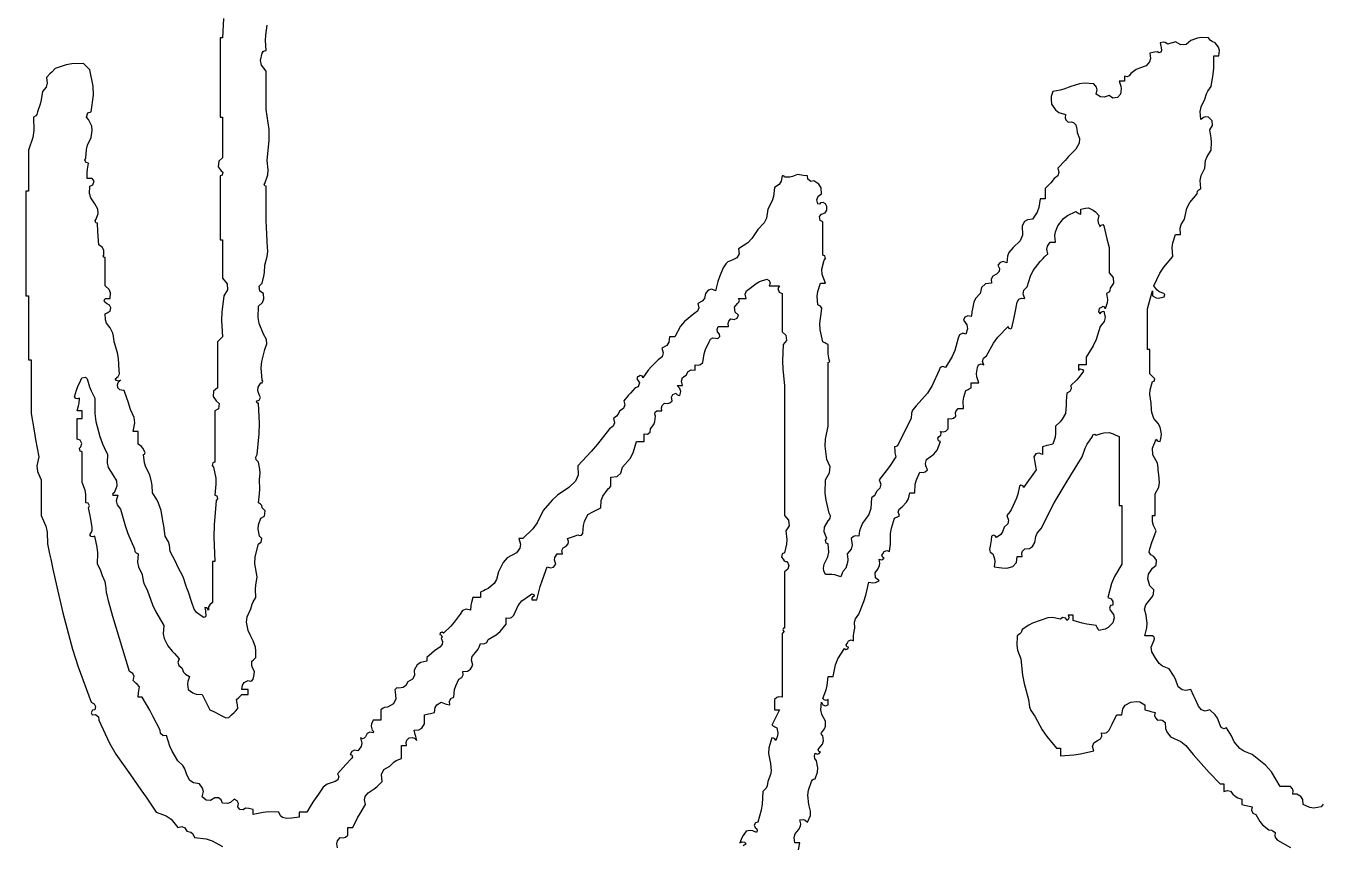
# Model space of a CAD drawing. Header units: millimetres. Extents: x 2359 to 61759, y 2141 to 44141.
# Drawn here: x 58845 to 59374, y 12699 to 13033 of the extents above; entities that cross this region are included whole.
import ezdxf

# ---------------------------------------------------------------- set-up
doc = ezdxf.new("R2010")
doc.units = ezdxf.units.MM
doc.header["$LTSCALE"] = 800
doc.layers.add('SX-TK-HF-20190012-S001-QM$0$电子签明', color=7, linetype='Continuous')

# ---------------------------------------------------------------- blocks, each defined once
blk = doc.blocks.new('SX-TK-HF-20190012-S001-QM$0$马传喜', base_point=(11.4818, 19.8022))
at = {"layer": 'SX-TK-HF-20190012-S001-QM$0$电子签明'}
for points in [[(27.3871, 21.6713), (27.3827, 21.6938), (27.3865, 21.7091), (27.401, 21.7269), (27.4184, 21.7249), (27.4299, 21.7287), (27.4426, 21.7408), (27.4426, 21.7575), (27.4426, 21.7658), (27.4426, 21.7825), (27.4538, 21.7825), (27.4593, 21.7825), (27.4704, 21.7825), (27.496, 21.8336), (27.51, 21.8587), (27.5399, 21.9075), (27.5337, 21.9323), (27.5376, 21.9501), (27.5538, 21.97), (27.5864, 21.9922), (27.6019, 22.0049), (27.6302, 22.0325), (27.6253, 22.0695), (27.6394, 22.0976), (27.6719, 22.1159), (27.6928, 22.1374), (27.7064, 22.1465), (27.7344, 22.1575), (27.7344, 22.1853), (27.7344, 22.1992), (27.7344, 22.227), (27.7455, 22.227), (27.7511, 22.227), (27.7622, 22.227), (27.7602, 22.2445), (27.764, 22.2559), (27.7761, 22.2687), (27.7935, 22.2707), (27.805, 22.2669), (27.8177, 22.2548), (27.8122, 22.277), (27.8094, 22.2881), (27.8038, 22.3104), (27.8299, 22.3127), (27.8459, 22.3227), (27.8594, 22.3451), (27.8594, 22.3645), (27.8594, 22.3743), (27.8594, 22.3937), (27.8816, 22.3993), (27.8927, 22.402), (27.915, 22.4076), (27.9173, 22.4337), (27.9273, 22.4496), (27.9497, 22.4632), (27.9684, 22.4554), (27.9784, 22.4525), (27.9983, 22.4493), (27.9951, 22.4676), (28.0026, 22.4825), (28.0192, 22.491), (28.0237, 22.5312), (28.0295, 22.5517), (28.047, 22.5882), (28.0636, 22.5967), (28.071, 22.6115), (28.0678, 22.6299), (28.0939, 22.6322), (28.1098, 22.6422), (28.1234, 22.6646), (28.1158, 22.6919), (28.1198, 22.7118), (28.1373, 22.7341), (28.1517, 22.7512), (28.1576, 22.7616), (28.165, 22.7827), (28.1834, 22.7795), (28.1982, 22.7869), (28.2067, 22.8035), (28.2505, 22.8301), (28.271, 22.8477), (28.304, 22.8869), (28.304, 22.9008), (28.304, 22.9077), (28.304, 22.9216), (28.3214, 22.9196), (28.3329, 22.9234), (28.3456, 22.9355), (28.3685, 22.988), (28.3892, 23.0135), (28.4359, 23.0466), (28.4433, 23.0514), (28.4538, 23.0479), (28.4568, 23.0397), (28.4481, 23.0346), (28.4442, 23.0288), (28.4429, 23.0189), (28.454, 23.0189), (28.4595, 23.0189), (28.4707, 23.0189), (28.4897, 23.092), (28.5009, 23.1282), (28.5262, 23.1995), (28.5453, 23.1928), (28.5622, 23.1976), (28.5748, 23.2133), (28.5675, 23.2345), (28.5694, 23.2502), (28.5818, 23.2689), (28.5929, 23.2689), (28.5985, 23.2689), (28.6096, 23.2689), (28.6064, 23.2873), (28.6138, 23.3021), (28.6304, 23.3106), (28.6403, 23.3243), (28.6423, 23.3361), (28.6374, 23.3523), (28.6596, 23.3606), (28.6707, 23.3648), (28.6929, 23.3731), (28.7037, 23.3692), (28.7131, 23.3715), (28.7207, 23.38), (28.7249, 23.423), (28.7307, 23.4449), (28.7485, 23.4842), (28.7762, 23.4984), (28.7901, 23.5053), (28.818, 23.519), (28.8209, 23.5602), (28.8289, 23.5825), (28.8527, 23.6162), (28.861, 23.6245), (28.8652, 23.6287), (28.8735, 23.6371), (28.8735, 23.6565), (28.8735, 23.6662), (28.8735, 23.6857), (28.9068, 23.6895), (28.9284, 23.7087), (28.936, 23.7412), (28.9782, 23.7886), (28.995, 23.8192), (29.0124, 23.8802), (29.0291, 23.8802), (29.0375, 23.8802), (29.0541, 23.8802), (29.0541, 23.8968), (29.0541, 23.9052), (29.0541, 23.9218), (29.0718, 23.9197), (29.087, 23.9319), (29.0889, 23.9496), (29.107, 23.9734), (29.1133, 23.9893), (29.1166, 24.0191), (29.1127, 24.0298), (29.1151, 24.0392), (29.1236, 24.0469), (29.1347, 24.0469), (29.1403, 24.0469), (29.1514, 24.0469), (29.1494, 24.0643), (29.1532, 24.0758), (29.1653, 24.0885), (29.1827, 24.0866), (29.1942, 24.0904), (29.2069, 24.1024), (29.2038, 24.1208), (29.2112, 24.1356), (29.2278, 24.1441), (29.2328, 24.1355), (29.2387, 24.1316), (29.2486, 24.1302), (29.253, 24.1527), (29.2492, 24.168), (29.2347, 24.1858), (29.2458, 24.1858), (29.2514, 24.1858), (29.2625, 24.1858), (29.2567, 24.2088), (29.2638, 24.2278), (29.2833, 24.2414), (29.2934, 24.2614), (29.3096, 24.2706), (29.332, 24.2691), (29.332, 24.2803), (29.332, 24.2858), (29.332, 24.2969), (29.3494, 24.2949), (29.3609, 24.2988), (29.3736, 24.3108), (29.3801, 24.3569), (29.3874, 24.3804), (29.4084, 24.422), (29.4146, 24.4369), (29.427, 24.4443), (29.4431, 24.4428), (29.4548, 24.4411), (29.4657, 24.452), (29.4639, 24.4636), (29.454, 24.4773), (29.452, 24.4891), (29.457, 24.5053), (29.4792, 24.5053), (29.4903, 24.5053), (29.5126, 24.5053), (29.5106, 24.5228), (29.5144, 24.5342), (29.5265, 24.547), (29.5448, 24.5438), (29.5597, 24.5512), (29.5681, 24.5678), (29.5487, 24.5838), (29.5458, 24.6105), (29.5612, 24.6303), (29.57, 24.6376), (29.5725, 24.6475), (29.5681, 24.6581), (29.5848, 24.6581), (29.5931, 24.6581), (29.6098, 24.6581), (29.604, 24.6811), (29.6111, 24.7002), (29.6306, 24.7137), (29.6628, 24.7392), (29.682, 24.7496), (29.7209, 24.7623), (29.7345, 24.756), (29.7403, 24.7415), (29.7348, 24.7276), (29.7571, 24.7276), (29.7682, 24.7276), (29.7904, 24.7276), (29.7808, 24.7129), (29.7878, 24.6919), (29.8043, 24.6859), (29.8043, 24.6025), (29.8043, 24.5609), (29.8043, 24.4775), (29.8256, 24.4594), (29.8285, 24.43), (29.8112, 24.4081), (29.8072, 24.3192), (29.8086, 24.2742), (29.8182, 24.1858), (29.8182, 23.9024), (29.8182, 23.7607), (29.8182, 23.4773), (29.84, 23.4519), (29.8424, 23.4226), (29.8251, 23.3939), (29.8302, 23.3469), (29.8287, 23.322), (29.8182, 23.2759), (29.8055, 23.2696), (29.8019, 23.2518), (29.8112, 23.2411), (29.8163, 23.2325), (29.8222, 23.2286), (29.8321, 23.2272), (29.8408, 23.206), (29.8359, 23.1863), (29.8182, 23.1717), (29.8182, 23.0494), (29.8182, 22.9883), (29.8182, 22.866), (29.812, 22.8653), (29.8081, 22.8575), (29.8112, 22.8521), (29.8144, 22.8468), (29.8105, 22.8389), (29.8043, 22.8383), (29.8043, 22.6993), (29.8043, 22.6299), (29.8043, 22.491), (29.7868, 22.4929), (29.7754, 22.4891), (29.7626, 22.4771), (29.7626, 22.4548), (29.7626, 22.4437), (29.7626, 22.4215), (29.7737, 22.4215), (29.7793, 22.4215), (29.7904, 22.4215), (29.7737, 22.3882), (29.7654, 22.3715), (29.7487, 22.3381), (29.7598, 22.3326), (29.7654, 22.3298), (29.7765, 22.3243), (29.782, 22.2969), (29.7804, 22.2805), (29.7696, 22.2548), (29.7645, 22.2634), (29.7587, 22.2673), (29.7487, 22.2687), (29.732, 22.2156), (29.7304, 22.1842), (29.7418, 22.1298), (29.7445, 22.0906), (29.7415, 22.0694), (29.7279, 22.0325), (29.7236, 22.008), (29.7171, 21.9951), (29.7001, 21.977), (29.697, 21.9094), (29.6913, 21.8751), (29.6723, 21.8102), (29.6602, 21.8077), (29.6532, 21.7937), (29.6584, 21.7825), (29.6673, 21.7752), (29.6697, 21.7653), (29.6654, 21.7547), (29.6452, 21.7644), (29.6318, 21.766), (29.6098, 21.7616), (29.5931, 21.7384), (29.5859, 21.7256), (29.5751, 21.6991), (29.5882, 21.7046), (29.5998, 21.7022), (29.6098, 21.6922), (29.5926, 21.6827)], [(29.8937, 21.6606), (29.9015, 21.6991), (29.8904, 21.6991), (29.8849, 21.6991), (29.8738, 21.6991), (29.8698, 21.7278), (29.8755, 21.7468), (29.8946, 21.7686), (29.9043, 21.7888), (29.906, 21.8022), (29.9015, 21.8241), (29.919, 21.8261), (29.9304, 21.8223), (29.9432, 21.8102), (29.9583, 21.8462), (29.9599, 21.8697), (29.9502, 21.9075), (29.9451, 21.9575), (29.9481, 21.9848), (29.9641, 22.0325), (29.9691, 22.0412), (29.975, 22.0451), (29.9849, 22.0464), (29.9979, 22.0832), (29.9995, 22.1054), (29.9918, 22.1437), (29.9819, 22.1573), (29.9799, 22.1692), (29.9849, 22.1853), (29.9955, 22.181), (30.0054, 22.1834), (30.0127, 22.1923), (30.0042, 22.1944), (30.0002, 22.2063), (30.0057, 22.2131), (30.0249, 22.2349), (30.0305, 22.2538), (30.0266, 22.2826), (30.0204, 22.2833), (30.0165, 22.2911), (30.0196, 22.2965), (30.0354, 22.3175), (30.0405, 22.3326), (30.0405, 22.359), (30.0201, 22.3963), (30.0152, 22.4209), (30.0196, 22.4632), (30.0259, 22.4496), (30.0404, 22.4438), (30.0544, 22.4493), (30.0544, 22.4604), (30.0544, 22.466), (30.0544, 22.4771), (30.0438, 22.4727), (30.0339, 22.4752), (30.0266, 22.484), (30.0438, 22.5294), (30.0496, 22.5538), (30.0544, 22.6021), (30.0655, 22.6021), (30.071, 22.6021), (30.0821, 22.6021), (30.0949, 22.6669), (30.1083, 22.6997), (30.1447, 22.7549), (30.152, 22.7501), (30.1625, 22.7536), (30.1655, 22.7619), (30.157, 22.764), (30.153, 22.7758), (30.1585, 22.7827), (30.1649, 22.7963), (30.1793, 22.802), (30.1933, 22.7966), (30.1935, 22.8245), (30.195, 22.8386), (30.2002, 22.866), (30.1989, 22.8977), (30.2039, 22.9158), (30.2211, 22.9424), (30.2485, 23.01), (30.2598, 23.0451), (30.2766, 23.1161), (30.2986, 23.1117), (30.312, 23.1134), (30.3322, 23.123), (30.3128, 23.1391), (30.3098, 23.1657), (30.3252, 23.1856), (30.3349, 23.2058), (30.3366, 23.2192), (30.3322, 23.2411), (30.3428, 23.2368), (30.3527, 23.2392), (30.36, 23.2481), (30.3515, 23.2502), (30.3475, 23.2621), (30.353, 23.2689), (30.3594, 23.2825), (30.3738, 23.2883), (30.3878, 23.2828), (30.3913, 23.2993), (30.3927, 23.3077), (30.3947, 23.3245), (30.3947, 23.3807), (30.3991, 23.4097), (30.4155, 23.4634), (30.4267, 23.469), (30.4322, 23.4717), (30.4433, 23.4773), (30.4366, 23.4964), (30.4415, 23.5132), (30.4572, 23.5259), (30.4819, 23.5505), (30.4916, 23.5683), (30.4989, 23.6023), (30.51, 23.6023), (30.5156, 23.6023), (30.5267, 23.6023), (30.529, 23.6481), (30.535, 23.672), (30.5545, 23.7135), (30.5719, 23.7115), (30.5834, 23.7153), (30.5961, 23.7273), (30.5867, 23.7477), (30.585, 23.7609), (30.5892, 23.7829), (30.63, 23.8109), (30.6481, 23.8339), (30.6656, 23.8802), (30.6549, 23.8841), (30.651, 23.8994), (30.6587, 23.9079), (30.6675, 23.9152), (30.67, 23.9251), (30.6656, 23.9357), (30.6831, 23.9337), (30.6945, 23.9376), (30.7073, 23.9496), (30.7073, 23.9718), (30.7073, 23.983), (30.7073, 24.0052), (30.7247, 24.0032), (30.7362, 24.007), (30.749, 24.0191), (30.747, 24.0365), (30.7508, 24.048), (30.7628, 24.0608), (30.774, 24.0608), (30.7795, 24.0608), (30.7906, 24.0608), (30.7891, 24.1), (30.7921, 24.1207), (30.8045, 24.158), (30.8156, 24.1636), (30.8212, 24.1663), (30.8323, 24.1719), (30.8323, 24.183), (30.8323, 24.1886), (30.8323, 24.1997), (30.849, 24.1997), (30.8573, 24.1997), (30.874, 24.1997), (30.8633, 24.2314), (30.8617, 24.25), (30.867, 24.283), (30.8734, 24.2966), (30.8878, 24.3024), (30.9018, 24.2969), (30.8951, 24.316), (30.8999, 24.3329), (30.9157, 24.3455), (30.9537, 24.4153), (30.9782, 24.4484), (31.0337, 24.5053), (31.0359, 24.4968), (31.0477, 24.4928), (31.0546, 24.4984), (31.066, 24.5539), (31.0716, 24.5816), (31.0824, 24.6373), (31.0914, 24.6536), (31.1056, 24.6607), (31.124, 24.6581), (31.1149, 24.6821), (31.1196, 24.7028), (31.1379, 24.7206), (31.1553, 24.7803), (31.1701, 24.8099), (31.2074, 24.8596), (31.2241, 24.8762), (31.2324, 24.8846), (31.2491, 24.9012), (31.2436, 24.9262), (31.2474, 24.9434), (31.263, 24.9637), (31.2741, 24.9637), (31.2796, 24.9637), (31.2907, 24.9637), (31.2875, 25.0001), (31.2906, 25.0203), (31.3046, 25.054), (31.3357, 25.0925), (31.3571, 25.1094), (31.4019, 25.1304), (31.412, 25.1233), (31.4178, 25.1204), (31.4297, 25.1166), (31.4297, 25.1277), (31.4297, 25.1332), (31.4297, 25.1443), (31.4462, 25.1479), (31.4546, 25.1493), (31.4713, 25.1513), (31.4962, 25.1389), (31.5081, 25.13), (31.5269, 25.1096), (31.5219, 25.0849), (31.5236, 25.0701), (31.5339, 25.0471), (31.536, 25.0556), (31.5479, 25.0596), (31.5547, 25.054), (31.5643, 25.0065), (31.5699, 24.9828), (31.5825, 24.936), (31.5825, 24.8804), (31.5825, 24.8526), (31.5825, 24.797), (31.6043, 24.7717), (31.6067, 24.7423), (31.5894, 24.7137), (31.5869, 24.7), (31.581, 24.6922), (31.5686, 24.6859), (31.5739, 24.6529), (31.5724, 24.6342), (31.5616, 24.6025), (31.5595, 24.6111), (31.5476, 24.615), (31.5408, 24.6095), (31.5281, 24.6032), (31.5246, 24.5855), (31.5339, 24.5748), (31.5389, 24.5834), (31.5448, 24.5873), (31.5547, 24.5887), (31.561, 24.5549), (31.5554, 24.5321), (31.5339, 24.5053), (31.5127, 24.4351), (31.4968, 24.4005), (31.4575, 24.3386), (31.4575, 24.3219), (31.4575, 24.3136), (31.4575, 24.2969), (31.4408, 24.2969), (31.4324, 24.2969), (31.4158, 24.2969), (31.4158, 24.2858), (31.4158, 24.2803), (31.4158, 24.2691), (31.4255, 24.2751), (31.4378, 24.2721), (31.4436, 24.2622), (31.4191, 24.2289), (31.4049, 24.2133), (31.3741, 24.1858), (31.3773, 24.1674), (31.3699, 24.1526), (31.3533, 24.1441), (31.3503, 24.0997), (31.3489, 24.0774), (31.3463, 24.033), (31.3285, 24.0022), (31.3169, 23.9877), (31.2907, 23.9635), (31.2922, 23.9242), (31.2893, 23.9035), (31.2769, 23.8663), (31.2546, 23.8607), (31.2435, 23.8579), (31.2213, 23.8524), (31.2213, 23.8357), (31.2213, 23.8274), (31.2213, 23.8107), (31.2022, 23.8174), (31.1853, 23.8126), (31.1727, 23.7968), (31.1782, 23.769), (31.181, 23.7551), (31.1866, 23.7273), (31.1588, 23.6885), (31.1449, 23.669), (31.1171, 23.6301), (31.1149, 23.6386), (31.1031, 23.6426), (31.0963, 23.6371), (31.0862, 23.5943), (31.0791, 23.5731), (31.0615, 23.5329), (31.0497, 23.5095), (31.0426, 23.4982), (31.0268, 23.4773), (31.0359, 23.4533), (31.0313, 23.4326), (31.0129, 23.4148), (31.0037, 23.3886), (30.9938, 23.3754), (30.9712, 23.3592), (30.9639, 23.368), (30.954, 23.3705), (30.9434, 23.3662), (30.942, 23.3438), (30.9406, 23.3326), (30.9365, 23.3106), (30.9317, 23.2937), (30.9364, 23.2795), (30.9504, 23.2689), (30.9605, 23.2429), (30.962, 23.227), (30.9573, 23.1995), (30.9849, 23.195), (30.9989, 23.1936), (31.0268, 23.1925), (31.0594, 23.2001), (31.0787, 23.2218), (31.0824, 23.255), (31.0935, 23.255), (31.099, 23.255), (31.1101, 23.255), (31.1082, 23.2725), (31.112, 23.2839), (31.124, 23.2967), (31.1501, 23.2991), (31.1661, 23.309), (31.1796, 23.3314), (31.1837, 23.3647), (31.1919, 23.3828), (31.2143, 23.4078), (31.2421, 23.4634), (31.256, 23.4912), (31.2838, 23.5468), (31.3444, 23.6471), (31.375, 23.6971), (31.4366, 23.7968), (31.4527, 23.8438), (31.4642, 23.8669), (31.4922, 23.9079), (31.4943, 23.9165), (31.5062, 23.9204), (31.513, 23.9149), (31.5397, 23.9245), (31.5542, 23.9274), (31.5825, 23.9288), (31.6051, 23.9215), (31.6162, 23.9173), (31.638, 23.9079), (31.638, 23.7579), (31.638, 23.6829), (31.638, 23.5329), (31.6436, 23.5329), (31.6464, 23.5329), (31.6519, 23.5329), (31.6519, 23.4051), (31.6519, 23.3412), (31.6519, 23.2133), (31.6118, 23.1459), (31.596, 23.1085), (31.5755, 23.0327), (31.5941, 23.0251), (31.6034, 23.0111), (31.6033, 22.9911), (31.5912, 22.9885), (31.5842, 22.9745), (31.5894, 22.9633), (31.6064, 22.9406), (31.6103, 22.9213), (31.6033, 22.8938), (31.5787, 22.8692), (31.5609, 22.8595), (31.5269, 22.8521), (31.5214, 22.8633), (31.5186, 22.8688), (31.513, 22.8799), (31.4623, 22.8872), (31.437, 22.8928), (31.388, 22.9077), (31.388, 22.9188), (31.388, 22.9244), (31.388, 22.9355), (31.3769, 22.9355), (31.3713, 22.9355), (31.3602, 22.9355), (31.3646, 22.9249), (31.3621, 22.915), (31.3533, 22.9077), (31.347, 22.9204), (31.3292, 22.924), (31.3185, 22.9147), (31.275, 22.924), (31.2495, 22.9224), (31.2074, 22.9077), (31.1669, 22.8919), (31.1471, 22.882), (31.1101, 22.8591), (31.104, 22.8424), (31.0973, 22.8341), (31.0824, 22.8244), (31.0808, 22.7737), (31.0853, 22.7468), (31.1032, 22.6993), (31.1118, 22.6093), (31.1203, 22.5641), (31.1449, 22.4771), (31.1493, 22.4386), (31.1571, 22.4182), (31.1796, 22.3868), (31.2194, 22.3128), (31.2435, 22.2773), (31.2977, 22.2131), (31.306, 22.2131), (31.3102, 22.2131), (31.3185, 22.2131), (31.3185, 22.1964), (31.3185, 22.1881), (31.3185, 22.1714), (31.3914, 22.1772), (31.4279, 22.1829), (31.4991, 22.1992), (31.4933, 22.2222), (31.5005, 22.2413), (31.52, 22.2548), (31.5363, 22.2638), (31.5433, 22.278), (31.5408, 22.2965), (31.5583, 22.2945), (31.5697, 22.2983), (31.5825, 22.3104), (31.5991, 22.3437), (31.6075, 22.3604), (31.6242, 22.3937), (31.6353, 22.3937), (31.6408, 22.3937), (31.6519, 22.3937), (31.6577, 22.4271), (31.6711, 22.4463), (31.7006, 22.4632), (31.7313, 22.4676), (31.7498, 22.4643), (31.777, 22.4493), (31.777, 22.4382), (31.777, 22.4326), (31.777, 22.4215), (31.7992, 22.4159), (31.8103, 22.4132), (31.8325, 22.4076), (31.8306, 22.3901), (31.8344, 22.3787), (31.8464, 22.3659), (31.8639, 22.3679), (31.8753, 22.3641), (31.8881, 22.352), (31.8901, 22.3196), (31.8966, 22.3018), (31.9159, 22.2756), (31.9734, 22.249), (32.0009, 22.2275), (32.0409, 22.1784), (32.0973, 22.1127), (32.1265, 22.0807), (32.1868, 22.0186), (32.1951, 22.0186), (32.1993, 22.0186), (32.2076, 22.0186), (32.2076, 22.002), (32.2076, 21.9936), (32.2076, 21.977), (32.2267, 21.9836), (32.2436, 21.9788), (32.2562, 21.9631), (32.2734, 21.9486), (32.2837, 21.9427), (32.3049, 21.9353), (32.3049, 21.9242), (32.3049, 21.9186), (32.3049, 21.9075), (32.3271, 21.9019), (32.3382, 21.8992), (32.3604, 21.8936), (32.3572, 21.8752), (32.3647, 21.8604), (32.3813, 21.8519), (32.4031, 21.8144), (32.4178, 21.7968), (32.4507, 21.7686), (32.4657, 21.7676), (32.474, 21.7643), (32.4855, 21.7547), (32.4835, 21.7372), (32.4873, 21.7258), (32.4994, 21.713), (32.5696, 21.6732)], [(32.7464, 21.9077), (32.7355, 21.8936), (32.6968, 21.8871), (32.6737, 21.8904), (32.6383, 21.9075), (32.6359, 21.9336), (32.626, 21.9495), (32.6035, 21.9631), (32.5952, 21.9631), (32.591, 21.9631), (32.5827, 21.9631), (32.5847, 21.9805), (32.5809, 21.992), (32.5688, 22.0047), (32.5466, 22.0047), (32.5355, 22.0047), (32.5132, 22.0047), (32.4655, 22.084), (32.433, 22.121), (32.3604, 22.1784), (32.316, 22.1961), (32.2943, 22.2116), (32.2632, 22.2478), (32.2484, 22.2794), (32.24, 22.2948), (32.2215, 22.3243), (32.2076, 22.3188), (32.1931, 22.3246), (32.1868, 22.3381), (32.1726, 22.3756), (32.1604, 22.394), (32.1312, 22.4215), (32.1059, 22.4143), (32.0846, 22.4213), (32.0687, 22.4423), (32.052, 22.4785), (32.0437, 22.4965), (32.027, 22.5326), (31.9995, 22.5261), (31.9805, 22.5299), (31.9576, 22.5465), (31.9436, 22.5877), (31.9335, 22.6079), (31.9089, 22.6438), (31.8728, 22.6597), (31.8554, 22.6741), (31.8325, 22.7063), (31.8144, 22.7376), (31.8124, 22.7628), (31.8256, 22.7966), (31.8295, 22.8073), (31.8272, 22.8167), (31.8186, 22.8244), (31.802, 22.8244), (31.7936, 22.8244), (31.777, 22.8244), (31.7878, 22.8676), (31.7892, 22.8913), (31.7839, 22.9355), (31.7761, 22.969), (31.7821, 22.993), (31.8048, 23.0189), (31.8196, 23.0374), (31.8245, 23.0507), (31.8256, 23.0744), (31.8173, 23.0828), (31.8131, 23.0869), (31.8048, 23.0953), (31.7937, 23.133), (31.7975, 23.1594), (31.8186, 23.1925), (31.8381, 23.2085), (31.841, 23.2351), (31.8256, 23.255), (31.809, 23.2635), (31.8016, 23.2783), (31.8048, 23.2967), (31.8174, 23.336), (31.8243, 23.3555), (31.8395, 23.3939), (31.8239, 23.4246), (31.8194, 23.4429), (31.8186, 23.4773), (31.8242, 23.4773), (31.827, 23.4773), (31.8325, 23.4773), (31.8325, 23.5245), (31.8325, 23.5481), (31.8325, 23.5954), (31.8529, 23.6327), (31.8578, 23.6573), (31.8534, 23.6996), (31.8506, 23.7246), (31.8492, 23.7371), (31.8464, 23.7621), (31.8214, 23.8087), (31.8195, 23.8451), (31.8395, 23.8941), (31.8445, 23.8854), (31.8504, 23.8815), (31.8603, 23.8802), (31.8639, 23.8967), (31.8653, 23.9051), (31.8673, 23.9218), (31.8601, 23.9584), (31.8506, 23.9775), (31.8256, 24.0052), (31.816, 24.0376), (31.8131, 24.0548), (31.8117, 24.0885), (31.8046, 24.1353), (31.8061, 24.161), (31.8186, 24.2066), (31.8272, 24.2088), (31.8311, 24.2206), (31.8256, 24.2275), (31.8173, 24.2358), (31.8131, 24.24), (31.8048, 24.2483), (31.8048, 24.3011), (31.8048, 24.3275), (31.8048, 24.3803), (31.7992, 24.3803), (31.7964, 24.3803), (31.7909, 24.3803), (31.7909, 24.4692), (31.7909, 24.5136), (31.7909, 24.6025), (31.802, 24.6414), (31.8075, 24.6609), (31.8186, 24.6998), (31.8186, 24.6887), (31.8186, 24.6831), (31.8186, 24.672), (31.8388, 24.6623), (31.8523, 24.6606), (31.8742, 24.6651), (31.8827, 24.6672), (31.8867, 24.6791), (31.8812, 24.6859), (31.8549, 24.6951), (31.8418, 24.705), (31.8256, 24.7276), (31.8592, 24.7961), (31.8807, 24.8289), (31.9298, 24.8873), (31.9267, 24.9348), (31.9297, 24.96), (31.9437, 25.0054), (31.9548, 25.0054), (31.9603, 25.0054), (31.9715, 25.0054), (31.969, 25.0397), (31.974, 25.0597), (31.9923, 25.0888), (32.0061, 25.1494), (32.0216, 25.1803), (32.0618, 25.2277), (32.0643, 25.2413), (32.0702, 25.2492), (32.0826, 25.2555), (32.0787, 25.3005), (32.0835, 25.326), (32.1034, 25.3666), (32.1076, 25.4077), (32.1154, 25.4294), (32.1382, 25.4639), (32.14, 25.5084), (32.1386, 25.5311), (32.1312, 25.575), (32.145, 25.5993), (32.1426, 25.6234), (32.1243, 25.6445), (32.1068, 25.6464), (32.0954, 25.6426), (32.0826, 25.6306), (32.0787, 25.6756), (32.0835, 25.7011), (32.1034, 25.7417), (32.1131, 25.7712), (32.1203, 25.7857), (32.1382, 25.8112), (32.1495, 25.8771), (32.1524, 25.9109), (32.1521, 25.9779), (32.1632, 25.9779), (32.1687, 25.9779), (32.1798, 25.9779), (32.1838, 26.0066), (32.1781, 26.0255), (32.159, 26.0473), (32.1429, 26.0548), (32.1351, 26.061), (32.1243, 26.0751), (32.085, 26.0766), (32.0643, 26.0736), (32.027, 26.0612), (32.0016, 26.0394), (31.9723, 26.037), (31.9437, 26.0543), (31.927, 26.0487), (31.9187, 26.0459), (31.902, 26.0404), (31.8883, 26.0503), (31.8765, 26.0523), (31.8603, 26.0473), (31.8639, 26.0308), (31.8653, 26.0224), (31.8673, 26.0056), (31.8651, 25.9971), (31.8533, 25.9932), (31.8464, 25.9987), (31.8296, 25.9967), (31.8213, 25.9953), (31.8048, 25.9918), (31.8087, 25.963), (31.803, 25.9441), (31.7839, 25.9223), (31.7483, 25.9113), (31.7307, 25.9025), (31.7006, 25.8806), (31.6923, 25.8681), (31.6804, 25.8634), (31.6658, 25.8667), (31.6658, 25.8556), (31.6658, 25.8501), (31.6658, 25.8389), (31.6547, 25.8389), (31.6492, 25.8389), (31.638, 25.8389), (31.6462, 25.8122), (31.6477, 25.7973), (31.645, 25.7695), (31.629, 25.7501), (31.6024, 25.7471), (31.5825, 25.7625), (31.5563, 25.7528), (31.5368, 25.7548), (31.513, 25.7695), (31.5174, 25.792), (31.5136, 25.8073), (31.4991, 25.825), (31.4489, 25.8286), (31.4223, 25.8256), (31.3741, 25.8112), (31.3366, 25.796), (31.3167, 25.7904), (31.2769, 25.7834), (31.2687, 25.7567), (31.2672, 25.7417), (31.2699, 25.7139), (31.292, 25.6832), (31.3103, 25.6699), (31.3463, 25.6583), (31.3443, 25.6409), (31.3481, 25.6294), (31.3602, 25.6167), (31.3777, 25.6187), (31.3891, 25.6148), (31.4019, 25.6028), (31.4054, 25.5863), (31.4068, 25.5779), (31.4088, 25.5611), (31.4221, 25.5274), (31.4202, 25.5021), (31.4019, 25.4708), (31.3626, 25.4295), (31.3431, 25.4087), (31.3046, 25.3666), (31.3104, 25.3436), (31.3033, 25.3246), (31.2838, 25.311), (31.2658, 25.2877), (31.256, 25.2765), (31.2352, 25.2555), (31.2352, 25.2332), (31.2352, 25.2221), (31.2352, 25.1999), (31.2241, 25.1999), (31.2185, 25.1999), (31.2074, 25.1999), (31.2012, 25.1528), (31.192, 25.1283), (31.1657, 25.0888), (31.1396, 25.0864), (31.1237, 25.0765), (31.1101, 25.054), (31.1123, 25.003), (31.099, 24.9707), (31.0615, 24.936), (31.0381, 24.9085), (31.0298, 24.8886), (31.0268, 24.8526), (31.0077, 24.8593), (30.9908, 24.8545), (30.9782, 24.8387), (30.9868, 24.821), (30.9844, 24.8047), (30.9712, 24.7901), (30.9512, 24.78), (30.942, 24.7638), (30.9434, 24.7415), (30.9102, 24.7378), (30.8885, 24.7185), (30.8809, 24.6859), (30.8564, 24.6578), (30.847, 24.639), (30.8393, 24.6025), (30.8372, 24.5858), (30.8359, 24.5774), (30.8323, 24.5609), (30.8139, 24.5641), (30.7991, 24.5566), (30.7906, 24.54), (30.8091, 24.515), (30.813, 24.4935), (30.8045, 24.4636), (30.7866, 24.4688), (30.7694, 24.4602), (30.7628, 24.4428), (30.7438, 24.3758), (30.7294, 24.3427), (30.6934, 24.283), (30.6795, 24.2885), (30.665, 24.2827), (30.6587, 24.2691), (30.6209, 24.1847), (30.5947, 24.1441), (30.5336, 24.0747), (30.5145, 24.0517), (30.5078, 24.035), (30.5058, 24.0052), (30.4781, 23.9496), (30.4642, 23.9218), (30.4364, 23.8663), (30.4313, 23.8576), (30.4255, 23.8537), (30.4155, 23.8524), (30.417, 23.83), (30.4184, 23.8188), (30.4225, 23.7968), (30.3885, 23.7453), (30.3704, 23.7202), (30.3322, 23.6718), (30.3413, 23.6478), (30.3367, 23.6271), (30.3183, 23.6093), (30.3108, 23.5931), (30.3046, 23.5854), (30.2905, 23.5745), (30.2874, 23.5157), (30.2761, 23.4835), (30.2419, 23.4356), (30.2306, 23.4089), (30.2264, 23.3947), (30.2211, 23.3662), (30.2036, 23.3681), (30.1922, 23.3643), (30.1794, 23.3523), (30.1857, 23.3185), (30.18, 23.2957), (30.1585, 23.2689), (30.1613, 23.2383), (30.1598, 23.2221), (30.1516, 23.1925), (30.1372, 23.1754), (30.1312, 23.165), (30.1238, 23.1439), (30.0918, 23.1548), (30.0743, 23.1577), (30.0405, 23.1578), (30.0308, 23.178), (30.0291, 23.1914), (30.0335, 23.2133), (30.0534, 23.254), (30.0582, 23.2794), (30.0544, 23.3245), (30.0436, 23.3285), (30.0398, 23.3437), (30.0474, 23.3523), (30.0338, 23.3888), (30.0357, 23.4153), (30.0544, 23.4495), (30.0663, 23.4615), (30.0687, 23.476), (30.0613, 23.4912), (30.0434, 23.5617), (30.0391, 23.5991), (30.0405, 23.6718), (30.0632, 23.7101), (30.0652, 23.7421), (30.0474, 23.7829), (30.0384, 23.8546), (30.0398, 23.8927), (30.0544, 23.9635), (30.0544, 24.1024), (30.0544, 24.1719), (30.0544, 24.3108), (30.0605, 24.3115), (30.0645, 24.3194), (30.0613, 24.3247), (30.056, 24.3577), (30.0546, 24.3746), (30.0544, 24.4081), (30.0432, 24.4136), (30.0377, 24.4164), (30.0266, 24.422), (30.0108, 24.4868), (30.0093, 24.5227), (30.0196, 24.5887), (30.0212, 24.6048), (30.0137, 24.6172), (29.9988, 24.6234), (29.9957, 24.6708), (29.9987, 24.696), (30.0127, 24.7415), (30.0238, 24.7415), (30.0293, 24.7415), (30.0405, 24.7415), (30.0225, 24.7882), (30.0209, 24.818), (30.0335, 24.8665), (30.0411, 24.8751), (30.0373, 24.8903), (30.0266, 24.8943), (30.0266, 24.9665), (30.0266, 25.0026), (30.0266, 25.0749), (30.0117, 25.0829), (30.0081, 25.1042), (30.0196, 25.1166), (30.0382, 25.1242), (30.0475, 25.1382), (30.0474, 25.1582), (30.0412, 25.1732), (30.0288, 25.1806), (30.0127, 25.1791), (30.0097, 25.1736), (30.0049, 25.1713), (29.9988, 25.1721), (29.993, 25.1951), (30.0001, 25.2142), (30.0196, 25.2277), (30.0167, 25.26), (30.005, 25.2794), (29.9779, 25.2972), (29.9603, 25.2951), (29.9451, 25.3072), (29.9432, 25.3249), (29.9209, 25.3264), (29.9097, 25.3278), (29.8876, 25.3319), (29.8613, 25.3214), (29.8465, 25.3185), (29.8182, 25.318), (29.8152, 25.3234), (29.8105, 25.3258), (29.8043, 25.3249), (29.8003, 25.2952), (29.7886, 25.2776), (29.7626, 25.2624), (29.7575, 25.2135), (29.7501, 25.1883), (29.7279, 25.1443), (29.7193, 25.0954), (29.7063, 25.0694), (29.6723, 25.0332), (29.6403, 24.9837), (29.6176, 24.961), (29.5681, 24.929), (29.5705, 24.9005), (29.5588, 24.8796), (29.5334, 24.8665), (29.5097, 24.8567), (29.4981, 24.8467), (29.4848, 24.8248), (29.4644, 24.7762), (29.4559, 24.7509), (29.4431, 24.6998), (29.4217, 24.7079), (29.4026, 24.7031), (29.3875, 24.6859), (29.3819, 24.6587), (29.3704, 24.6434), (29.3459, 24.6303), (29.3517, 24.6073), (29.3445, 24.5883), (29.325, 24.5748), (29.2745, 24.5337), (29.2521, 24.5069), (29.2208, 24.4497), (29.2097, 24.4497), (29.2042, 24.4497), (29.193, 24.4497), (29.189, 24.42), (29.1773, 24.4024), (29.1514, 24.3872), (29.1586, 24.3619), (29.1515, 24.3406), (29.1305, 24.3247), (29.0938, 24.2889), (29.0769, 24.2692), (29.0472, 24.2275), (29.045, 24.236), (29.0332, 24.2399), (29.0263, 24.2344), (29.0178, 24.2322), (29.0139, 24.2204), (29.0194, 24.2136), (29.0295, 24.1992), (29.0222, 24.1773), (29.0055, 24.1719), (28.9806, 24.144), (28.9681, 24.1301), (28.943, 24.1024), (28.9488, 24.0794), (28.9417, 24.0604), (28.9222, 24.0469), (28.912, 24.0277), (28.9045, 24.0186), (28.8874, 24.0052), (28.8932, 23.9822), (28.8861, 23.9632), (28.8666, 23.9496), (28.8007, 23.8661), (28.7658, 23.8257), (28.6929, 23.7482), (28.695, 23.6972), (28.6817, 23.6649), (28.6443, 23.6301), (28.5824, 23.5882), (28.5536, 23.5622), (28.5054, 23.5051), (28.4717, 23.4374), (28.4482, 23.4052), (28.3943, 23.3523), (28.3859, 23.3523), (28.3818, 23.3523), (28.3734, 23.3523), (28.3815, 23.3223), (28.3777, 23.3011), (28.3595, 23.2759), (28.3099, 23.2478), (28.2868, 23.2231), (28.2623, 23.1717), (28.2519, 23.1305), (28.2388, 23.1092), (28.2067, 23.0814), (28.19, 23.0732), (28.1816, 23.069), (28.165, 23.0605), (28.165, 23.0494), (28.165, 23.0439), (28.165, 23.0327), (28.1484, 23.0327), (28.14, 23.0327), (28.1234, 23.0327), (28.1146, 23.0058), (28.1117, 22.9915), (28.1095, 22.9633), (28.0864, 22.9691), (28.0674, 22.962), (28.0539, 22.9424), (28.021, 22.8982), (28.0028, 22.8771), (27.9636, 22.8383), (27.9562, 22.8431), (27.9458, 22.8396), (27.9428, 22.8313), (27.9513, 22.8291), (27.9552, 22.8173), (27.9497, 22.8105), (27.9583, 22.7928), (27.956, 22.7764), (27.9428, 22.7619), (27.9134, 22.7418), (27.8994, 22.7305), (27.8733, 22.7063), (27.8733, 22.6979), (27.8733, 22.6938), (27.8733, 22.6854), (27.8399, 22.6797), (27.8207, 22.6663), (27.8038, 22.6368), (27.8062, 22.6083), (27.7945, 22.5874), (27.7691, 22.5743), (27.7579, 22.5532), (27.7441, 22.5433), (27.7205, 22.5396), (27.7088, 22.5413), (27.6979, 22.5304), (27.6997, 22.5187), (27.7045, 22.4818), (27.6905, 22.4537), (27.658, 22.4354), (27.643, 22.4344), (27.6347, 22.4311), (27.6232, 22.4215), (27.6232, 22.3993), (27.6232, 22.3882), (27.6232, 22.3659), (27.6066, 22.3659), (27.5982, 22.3659), (27.5816, 22.3659), (27.5719, 22.3457), (27.5702, 22.3323), (27.5746, 22.3104), (27.5801, 22.3073), (27.5824, 22.3026), (27.5816, 22.2965), (27.5632, 22.2997), (27.5484, 22.2922), (27.5399, 22.2756), (27.5326, 22.2668), (27.5227, 22.2643), (27.5121, 22.2687), (27.5186, 22.2411), (27.5148, 22.2222), (27.4982, 22.1992), (27.4799, 22.2024), (27.465, 22.195), (27.4565, 22.1784), (27.4651, 22.1762), (27.469, 22.1644), (27.4635, 22.1575), (27.4328, 22.1243), (27.4175, 22.1077), (27.3871, 22.0742), (27.3944, 22.0582), (27.3886, 22.0409), (27.3732, 22.0325), (27.3304, 22.0168), (27.309, 22.0004), (27.2829, 21.9631), (27.2562, 21.9253), (27.2436, 21.9058), (27.2204, 21.8658), (27.2037, 21.8658), (27.1954, 21.8658), (27.1787, 21.8658), (27.1787, 21.8547), (27.1787, 21.8491), (27.1787, 21.838), (27.1511, 21.8336), (27.1371, 21.8322), (27.1092, 21.8311), (27.0881, 21.8361), (27.0763, 21.846), (27.0676, 21.8658), (27.0117, 21.8669), (26.9831, 21.8641), (26.9286, 21.8519), (26.9286, 21.863), (26.9286, 21.8686), (26.9286, 21.8797), (26.9121, 21.8832), (26.9037, 21.8846), (26.887, 21.8867), (26.8732, 21.8769), (26.8552, 21.8799), (26.8453, 21.8936), (26.8485, 21.912), (26.8411, 21.9268), (26.8245, 21.9353), (26.8053, 21.9172), (26.7881, 21.9115), (26.7619, 21.9144), (26.7543, 21.933), (26.7403, 21.9423), (26.7203, 21.9422), (26.696, 21.9285), (26.6719, 21.9309), (26.6508, 21.9492), (26.6573, 21.9767), (26.6535, 21.9957), (26.6369, 22.0186), (26.6035, 22.0244), (26.5843, 22.0378), (26.5674, 22.0672), (26.5558, 22.1015), (26.545, 22.1186), (26.5188, 22.1437), (26.488, 22.1962), (26.4752, 22.2246), (26.4563, 22.2826), (26.4386, 22.2805), (26.4234, 22.2927), (26.4216, 22.3104), (26.385, 22.3838), (26.3655, 22.42), (26.3243, 22.491), (26.316, 22.491), (26.3118, 22.491), (26.3035, 22.491), (26.305, 22.5133), (26.3064, 22.5245), (26.3104, 22.5465), (26.2966, 22.5604), (26.2896, 22.5674), (26.2757, 22.5813), (26.2806, 22.6019), (26.2731, 22.6192), (26.2549, 22.6299), (26.2195, 22.7496), (26.2014, 22.8093), (26.1646, 22.9286), (26.1505, 22.9813), (26.1435, 23.0077), (26.1298, 23.0605), (26.1276, 23.0975), (26.1232, 23.1166), (26.109, 23.1508), (26.1006, 23.1769), (26.0949, 23.1896), (26.0812, 23.2133), (26.0831, 23.2747), (26.0802, 23.3061), (26.0673, 23.3662), (26.0567, 23.3618), (26.0468, 23.3643), (26.0396, 23.3731), (26.0496, 23.3875), (26.0529, 23.3972), (26.0534, 23.4148), (26.0451, 23.4565), (26.0409, 23.4773), (26.0326, 23.519), (26.038, 23.5302), (26.0309, 23.5444), (26.0187, 23.5468), (26.0185, 23.592), (26.014, 23.6157), (25.9979, 23.6579), (25.9979, 23.7246), (25.9979, 23.7579), (25.9979, 23.8246), (25.9871, 23.8286), (25.9833, 23.8438), (25.9909, 23.8524), (25.9962, 23.8702), (25.9876, 23.8876), (25.9701, 23.8941), (25.9701, 23.9385), (25.9701, 23.9607), (25.9701, 24.0052), (25.9812, 24.0052), (25.9868, 24.0052), (25.9979, 24.0052), (25.9979, 24.0219), (25.9979, 24.0302), (25.9979, 24.0469), (25.9868, 24.0469), (25.9812, 24.0469), (25.9701, 24.0469), (25.9789, 24.0738), (25.9817, 24.0881), (25.984, 24.1163), (25.9734, 24.112), (25.9635, 24.1144), (25.9562, 24.1233), (25.9668, 24.1605), (25.9739, 24.1788), (25.9909, 24.2136), (25.9964, 24.2266), (26.0156, 24.2305), (26.0257, 24.2205), (26.0378, 24.1773), (26.0463, 24.156), (26.0673, 24.1163), (26.0673, 24.0322), (26.073, 23.9891), (26.0951, 23.9079), (26.1088, 23.8679), (26.1172, 23.8482), (26.1368, 23.8107), (26.1335, 23.765), (26.1401, 23.7383), (26.1646, 23.6996), (26.1845, 23.666), (26.1865, 23.6383), (26.1715, 23.6023), (26.1661, 23.5993), (26.1637, 23.5946), (26.1646, 23.5884), (26.1757, 23.5884), (26.1812, 23.5884), (26.1924, 23.5884), (26.1839, 23.5585), (26.1878, 23.537), (26.2063, 23.512), (26.2318, 23.4243), (26.2471, 23.3809), (26.2827, 23.2967), (26.2852, 23.283), (26.2911, 23.2752), (26.3035, 23.2689), (26.2996, 23.2238), (26.3044, 23.1984), (26.3243, 23.1578), (26.3303, 23.1231), (26.3361, 23.1057), (26.3521, 23.0744), (26.38, 22.9933), (26.3985, 22.9536), (26.4424, 22.8799), (26.4391, 22.8348), (26.4439, 22.8097), (26.4633, 22.7688), (26.4882, 22.7409), (26.5007, 22.727), (26.5258, 22.6993), (26.5191, 22.6802), (26.5239, 22.6634), (26.5397, 22.6507), (26.5498, 22.6272), (26.5596, 22.6157), (26.5813, 22.6021), (26.5732, 22.5754), (26.5717, 22.5604), (26.5744, 22.5326), (26.6006, 22.5133), (26.6183, 22.5069), (26.6508, 22.5048), (26.6675, 22.4715), (26.6758, 22.4548), (26.6925, 22.4215), (26.7209, 22.4089), (26.7348, 22.4019), (26.7619, 22.3868), (26.7796, 22.3782), (26.796, 22.3805), (26.8106, 22.3937), (26.8245, 22.4076), (26.8314, 22.4146), (26.8453, 22.4284), (26.8426, 22.4479), (26.8412, 22.4576), (26.8383, 22.4771), (26.8495, 22.4882), (26.855, 22.4937), (26.8661, 22.5048), (26.88, 22.5048), (26.887, 22.5048), (26.9009, 22.5048), (26.9009, 22.516), (26.9009, 22.5215), (26.9009, 22.5326), (26.887, 22.5326), (26.88, 22.5326), (26.8661, 22.5326), (26.8699, 22.5562), (26.8798, 22.57), (26.9009, 22.5813), (26.9116, 22.5773), (26.921, 22.5797), (26.9286, 22.5882), (26.9322, 22.6047), (26.9336, 22.6131), (26.9356, 22.6299), (26.9243, 22.6498), (26.9211, 22.6625), (26.9217, 22.6854), (26.93, 22.6938), (26.9342, 22.6979), (26.9425, 22.7063), (26.9435, 22.7428), (26.9405, 22.762), (26.9286, 22.7966), (26.9175, 22.8188), (26.912, 22.8299), (26.9009, 22.8521), (26.8919, 22.8988), (26.8952, 22.9269), (26.9147, 22.9702), (26.9232, 22.9963), (26.9289, 23.009), (26.9425, 23.0327), (26.9407, 23.0772), (26.9421, 23.1), (26.9495, 23.1439), (26.9381, 23.2153), (26.9396, 23.2542), (26.9564, 23.3245), (26.9713, 23.3325), (26.9749, 23.3538), (26.9634, 23.3662), (26.9557, 23.4044), (26.9573, 23.4266), (26.9703, 23.4634), (26.9897, 23.4746), (26.9933, 23.5034), (26.9773, 23.519), (26.9747, 23.5326), (26.9688, 23.5405), (26.9564, 23.5468), (26.9623, 23.5965), (26.9637, 23.6217), (26.9634, 23.6718), (26.9659, 23.7107), (26.9645, 23.7309), (26.9564, 23.769), (26.9445, 23.781), (26.9421, 23.7955), (26.9495, 23.8107), (26.9606, 23.9213), (26.962, 23.9775), (26.9564, 24.0885), (26.9503, 24.0892), (26.9463, 24.0971), (26.9495, 24.1024), (26.9616, 24.105), (26.9686, 24.119), (26.9634, 24.1302), (26.9542, 24.1566), (26.9561, 24.1756), (26.9703, 24.1997), (26.9765, 24.2004), (26.9804, 24.2082), (26.9773, 24.2136), (26.9718, 24.2803), (26.9748, 24.3154), (26.9912, 24.3803), (27.0025, 24.4117), (27.0007, 24.4345), (26.9842, 24.4636), (26.9615, 24.5215), (26.9555, 24.5543), (26.9564, 24.6164), (26.9783, 24.6369), (26.9859, 24.656), (26.9842, 24.6859), (26.9648, 24.6971), (26.9612, 24.7259), (26.9773, 24.7415), (26.9864, 24.7797), (26.9892, 24.7995), (26.9912, 24.8387), (27.0042, 24.8873), (27.0071, 24.9135), (27.005, 24.9637), (27.0028, 25.0138), (27.0014, 25.0388), (26.9981, 25.0888), (26.9981, 25.161), (26.9981, 25.1971), (26.9981, 25.2694), (26.9919, 25.2701), (26.988, 25.2779), (26.9912, 25.2833), (27.0071, 25.331), (27.0101, 25.3582), (27.005, 25.4083), (27.0157, 25.5189), (27.0143, 25.5761), (26.9981, 25.6861), (26.9981, 25.7695), (26.9981, 25.8112), (26.9981, 25.8945), (26.9741, 25.9262), (26.9683, 25.953), (26.9773, 25.9918), (26.9823, 26.0004), (26.9882, 26.0043), (26.9981, 26.0056), (26.9958, 26.0612), (26.9972, 26.0895), (27.005, 26.1446)], [(26.7672, 26.1806), (26.7619, 26.0751), (26.7564, 26.0751), (26.7536, 26.0751), (26.748, 26.0751), (26.748, 25.9028), (26.748, 25.8167), (26.748, 25.6445), (26.7536, 25.6445), (26.7564, 25.6445), (26.7619, 25.6445), (26.7619, 25.5555), (26.7619, 25.5111), (26.7619, 25.4222), (26.7407, 25.4041), (26.7377, 25.3747), (26.755, 25.3527), (26.7626, 25.3442), (26.7588, 25.3289), (26.748, 25.3249), (26.748, 25.186), (26.748, 25.1166), (26.748, 24.9776), (26.7536, 24.9776), (26.7564, 24.9776), (26.7619, 24.9776), (26.7619, 24.8943), (26.7619, 24.8526), (26.7619, 24.7693), (26.7861, 24.7386), (26.7884, 24.7058), (26.7689, 24.672), (26.758, 24.5837), (26.7566, 24.5385), (26.7619, 24.4497), (26.7508, 24.4386), (26.7453, 24.4331), (26.7342, 24.422), (26.7342, 24.3219), (26.7342, 24.2719), (26.7342, 24.1719), (26.7129, 24.1538), (26.7099, 24.1244), (26.7272, 24.1024), (26.7433, 24.0868), (26.7397, 24.058), (26.7203, 24.0469), (26.7203, 23.9357), (26.7203, 23.8802), (26.7203, 23.769), (26.7095, 23.7651), (26.7057, 23.7498), (26.7133, 23.7412), (26.7243, 23.6811), (26.7258, 23.6494), (26.7203, 23.5884), (26.731, 23.5845), (26.7348, 23.5692), (26.7272, 23.5606), (26.7163, 23.4277), (26.7149, 23.3605), (26.7203, 23.2272), (26.7147, 23.2272), (26.7119, 23.2272), (26.7064, 23.2272), (26.7064, 23.1383), (26.7064, 23.0939), (26.7064, 23.005), (26.6918, 22.9933), (26.6861, 22.9819), (26.6855, 22.9633), (26.6805, 22.9719), (26.6746, 22.9758), (26.6647, 22.9772), (26.6682, 22.9607), (26.6696, 22.9523), (26.6716, 22.9355), (26.6695, 22.927), (26.6576, 22.923), (26.6508, 22.9286), (26.6202, 22.9507), (26.6069, 22.969), (26.5952, 23.005), (26.576, 23.0606), (26.5663, 23.0884), (26.5466, 23.1439), (26.5188, 23.1995), (26.5049, 23.2272), (26.4771, 23.2828), (26.4728, 23.3177), (26.4668, 23.3356), (26.4494, 23.3662), (26.4416, 23.4218), (26.4374, 23.4496), (26.4285, 23.5051), (26.4139, 23.546), (26.4039, 23.566), (26.3799, 23.6023), (26.3784, 23.6416), (26.3755, 23.6614), (26.366, 23.6996), (26.3449, 23.7411), (26.3376, 23.7646), (26.3313, 23.8107), (26.3375, 23.8114), (26.3414, 23.8192), (26.3382, 23.8246), (26.3281, 23.8438), (26.3205, 23.8528), (26.3035, 23.8663), (26.3035, 23.8941), (26.3035, 23.9079), (26.3035, 23.9357), (26.2924, 23.9357), (26.2868, 23.9357), (26.2757, 23.9357), (26.2845, 23.9825), (26.2812, 24.0104), (26.2618, 24.0538), (26.2479, 24.0955), (26.241, 24.1163), (26.2271, 24.158), (26.2122, 24.159), (26.2038, 24.1623), (26.1924, 24.1719), (26.1904, 24.1894), (26.1942, 24.2008), (26.2063, 24.2136), (26.1957, 24.2092), (26.1858, 24.2117), (26.1785, 24.2205), (26.1947, 24.234), (26.2007, 24.248), (26.1993, 24.2691), (26.1956, 24.3312), (26.1899, 24.3626), (26.1715, 24.422), (26.1688, 24.4535), (26.1644, 24.4698), (26.1507, 24.4984), (26.1314, 24.5245), (26.1249, 24.5423), (26.1229, 24.5748), (26.134, 24.5803), (26.1396, 24.5831), (26.1507, 24.5887), (26.1539, 24.607), (26.1465, 24.6219), (26.1298, 24.6303), (26.121, 24.6376), (26.1185, 24.6475), (26.1229, 24.6581), (26.134, 24.6581), (26.1396, 24.6581), (26.1507, 24.6581), (26.1524, 24.688), (26.1447, 24.7071), (26.1229, 24.7276), (26.1229, 24.7887), (26.1229, 24.8193), (26.1229, 24.8804), (26.1167, 24.8811), (26.1128, 24.8889), (26.116, 24.8943), (26.1163, 24.9191), (26.1082, 24.9352), (26.0882, 24.9498), (26.0853, 24.9971), (26.0839, 25.0207), (26.0812, 25.0679), (26.0727, 25.0701), (26.0688, 25.0819), (26.0743, 25.0888), (26.0857, 25.1202), (26.0838, 25.143), (26.0673, 25.1721), (26.0448, 25.2057), (26.0381, 25.2289), (26.0396, 25.2694), (26.0561, 25.2754), (26.063, 25.2963), (26.0534, 25.311), (26.0423, 25.311), (26.0368, 25.311), (26.0257, 25.311), (26.025, 25.3445), (26.0264, 25.3615), (26.0326, 25.3944), (26.0204, 25.397), (26.0135, 25.4109), (26.0187, 25.4222), (26.0217, 25.4679), (26.0277, 25.4915), (26.0465, 25.5333), (26.0532, 25.572), (26.0499, 25.5953), (26.0326, 25.6306), (26.0225, 25.6449), (26.0298, 25.6668), (26.0465, 25.6722), (26.0602, 25.7629), (26.0587, 25.8117), (26.0396, 25.9015), (26.0257, 25.9153), (26.0187, 25.9223), (26.0048, 25.9362), (25.9428, 25.9335), (25.911, 25.9278), (25.852, 25.9084), (25.8326, 25.889), (25.8228, 25.8792), (25.8034, 25.8598), (25.8086, 25.8285), (25.8029, 25.8077), (25.7825, 25.7834), (25.7754, 25.7381), (25.7698, 25.7155), (25.7548, 25.6722), (25.7522, 25.6586), (25.7463, 25.6507), (25.7339, 25.6445), (25.7358, 25.5714), (25.7299, 25.533), (25.7061, 25.4639), (25.7061, 25.3749), (25.7061, 25.3305), (25.7061, 25.2416), (25.7006, 25.2416), (25.6978, 25.2416), (25.6922, 25.2416), (25.6922, 25.0138), (25.6922, 24.8998), (25.6922, 24.672), (25.6978, 24.672), (25.7006, 24.672), (25.7061, 24.672), (25.7061, 24.5331), (25.7061, 24.4636), (25.7061, 24.3247), (25.7117, 24.3247), (25.7145, 24.3247), (25.72, 24.3247), (25.72, 24.208), (25.72, 24.1497), (25.72, 24.033), (25.7364, 23.9385), (25.7447, 23.8912), (25.7617, 23.7968), (25.7518, 23.7475), (25.7551, 23.7177), (25.7756, 23.6718), (25.7756, 23.594), (25.7756, 23.5551), (25.7756, 23.4773), (25.8009, 23.42), (25.8084, 23.3871), (25.8103, 23.3245), (25.8214, 23.2689), (25.827, 23.2411), (25.8381, 23.1856), (25.8596, 23.0909), (25.8708, 23.0437), (25.8937, 22.9494), (25.9456, 22.7522), (25.9763, 22.6546), (26.0465, 22.4632), (26.0631, 22.4547), (26.0705, 22.4399), (26.0673, 22.4215), (26.055, 22.4202), (26.0471, 22.4044), (26.0534, 22.3937), (26.0711, 22.3958), (26.0863, 22.3836), (26.0882, 22.3659), (26.1468, 22.2408), (26.1821, 22.1801), (26.2618, 22.0672), (26.3181, 21.9872), (26.3459, 21.9469), (26.4007, 21.8658), (26.4548, 21.8454), (26.4814, 21.8266), (26.5188, 21.7825), (26.5394, 21.7873), (26.5567, 21.7799), (26.5674, 21.7616), (26.5885, 21.7565), (26.6003, 21.7467), (26.6091, 21.7269), (26.6728, 21.7195), (26.7057, 21.7091), (26.7619, 21.6783)]]:
    blk.add_lwpolyline(points, dxfattribs=at)
blk = doc.blocks.new('SX-TK-HF-20190012-S001-QM')
at = {"xscale": 0.75, "yscale": 0.75, "zscale": 0.75}
blk.add_blockref('SX-TK-HF-20190012-S001-QM$0$马传喜', (-29.7942, 94.1608), dxfattribs=at)
blk = doc.blocks.new('SX-TK-HF-20190012-S001')
blk.add_blockref('SX-TK-HF-20190012-S001-QM', (0, 0))

msp = doc.modelspace()

# ---------------------------------------------------------------- block references
at = {"xscale": 99.99999995327077, "yscale": 99.99999995327077, "zscale": 99.99999995327077}
msp.add_blockref('SX-TK-HF-20190012-S001', (60758.9, 3141.28), dxfattribs=at)

doc.saveas('drawing.dxf')
